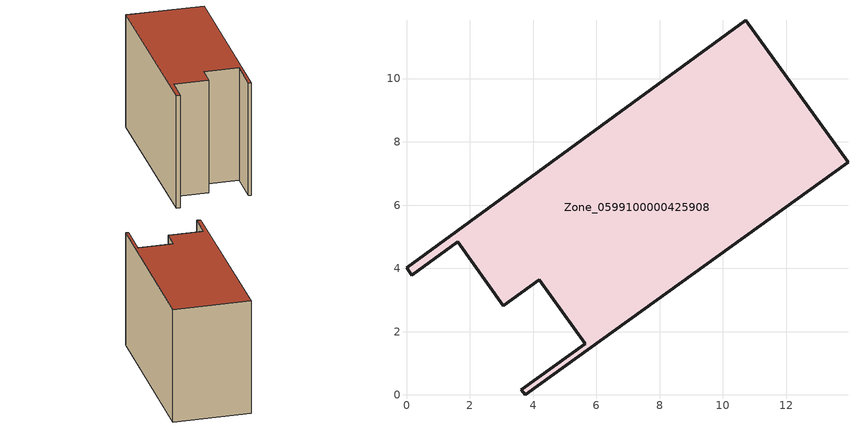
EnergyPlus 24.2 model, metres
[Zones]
Zone_0599100000425908
 floor ground (C_G): 10.72,11.85 13.95,7.36 3.75,0 3.63,0.16 5.65,1.62 4.2,3.64 3.06,2.82 1.62,4.84 0.17,3.79 0,4.02 z0
 wall outside (C_F): 3.06,2.82 4.2,3.64 5.65,1.62 3.63,0.16 3.75,0 13.95,7.36 10.72,11.85 0,4.02 0.17,3.79 1.62,4.84 3.06,2.82 z0:8.47
 roof outside (C_R): 3.75,0 13.95,7.36 10.72,11.85 0,4.02 0.17,3.79 1.62,4.84 3.06,2.82 4.2,3.64 5.65,1.62 3.63,0.16 z8.47
[BUILDING]
Pand.0599100000425908: North Axis=0; Terrain=City; Loads Convergence Tolerance Value=0.04; Temperature Convergence Tolerance Value=0.4; Solar Distribution=FullExterior; Maximum Number of Warmup Days=25; Minimum Number of Warmup Days=1
[Site:Location]
Rotterdam.The.Hague.AP_ZH_NLD Design_Conditions: Latitude=51.96; Longitude=4.45; Time Zone=1; Elevation=-4.5
[SITE:GROUNDTEMPERATURE:BUILDINGSURFACE]
18, 18, 18, 18, 18, 18, 18, 18, 18, 18, 18, 18
[MATERIAL] Thermal Absorptance=0.9; Solar Absorptance=0.7; Visible Absorptance=0.7
Name | Roughness | Thickness | Conductivity | Density | Specific Heat
G.TI.2006-2014 | MediumSmooth | 0.15 | 0.06 | 540 | 1210
F.TI.2006-2014 | Rough | 0.3 | 0.12 | 1920 | 840
R.TI.2006-2014 | MediumRough | 0.2 | 0.08 | 1500 | 1000
[CONSTRUCTION]
C_G: G.TI.2006-2014
C_F: F.TI.2006-2014
C_R: R.TI.2006-2014
[ZONE]
Zone_0599100000425908: Type=1; Multiplier=1; Ceiling Height=Autocalculate; Volume=Autocalculate; Floor Area=autocalculate; Part of Total Floor Area=Yes
[ZONEINFILTRATION:DESIGNFLOWRATE]
Infil_Zone_0599100000425908: Zone or ZoneList or Space or SpaceList=Zone_0599100000425908; Schedule=AlwaysOn; Design Flow Rate Calculation Method=Flow/Area; Flow Rate per Floor Area=0.0015; Constant Term Coefficient=1; Temperature Term Coefficient=0; Velocity Term Coefficient=0; Velocity Squared Term Coefficient=0
[HVACTEMPLATE:ZONE:IDEALLOADSAIRSYSTEM]
Zone_0599100000425908: Maximum Heating Supply Air Temperature=50; Minimum Cooling Supply Air Temperature=13; Maximum Heating Supply Air Humidity Ratio=0.0156; Minimum Cooling Supply Air Humidity Ratio=0.0077; Heating Limit=NoLimit; Cooling Limit=NoLimit; Dehumidification Control Type=ConstantSensibleHeatRatio; Cooling Sensible Heat Ratio=0.7; Dehumidification Setpoint=60; Humidification Control Type=None; Humidification Setpoint=30; Outdoor Air Method=None; Outdoor Air Flow Rate per Person=0.00944; Outdoor Air Flow Rate per Zone Floor Area=0; Outdoor Air Flow Rate per Zone=0; Demand Controlled Ventilation Type=None; Outdoor Air Economizer Type=NoEconomizer; Heat Recovery Type=None; Sensible Heat Recovery Effectiveness=0.7; Latent Heat Recovery Effectiveness=0.65
[ZONECONTROL:THERMOSTAT]
ThermostatControl_Zone_0599100000425908: Zone or ZoneList=Zone_0599100000425908; Control Type Schedule=DualSetpointControlType; Control 1=Thermostat_Zone_0599100000425908; Temperature Difference Between Cutout And Setpoint=0
[THERMOSTATSETPOINT:DUALSETPOINT]
Thermostat_Zone_0599100000425908: Heating Setpoint Temperature Schedule=HeatingSetpoint_Zone_0599100000425908; Cooling Setpoint Temperature Schedule=CoolingSetpoint_Zone_0599100000425908
[SCHEDULE:COMPACT]
HeatingSetpoint_Zone_0599100000425908: Through: 12/31, For: AllDays, Until: 24:00, 21
CoolingSetpoint_Zone_0599100000425908: Through: 12/31, For: AllDays, Until: 24:00, 24
DualSetpointControlType: Through: 12/31, For: AllDays, Until: 24:00, 4
AlwaysOn: Through: 12/31, For: AllDays, Until: 24:00, 1
